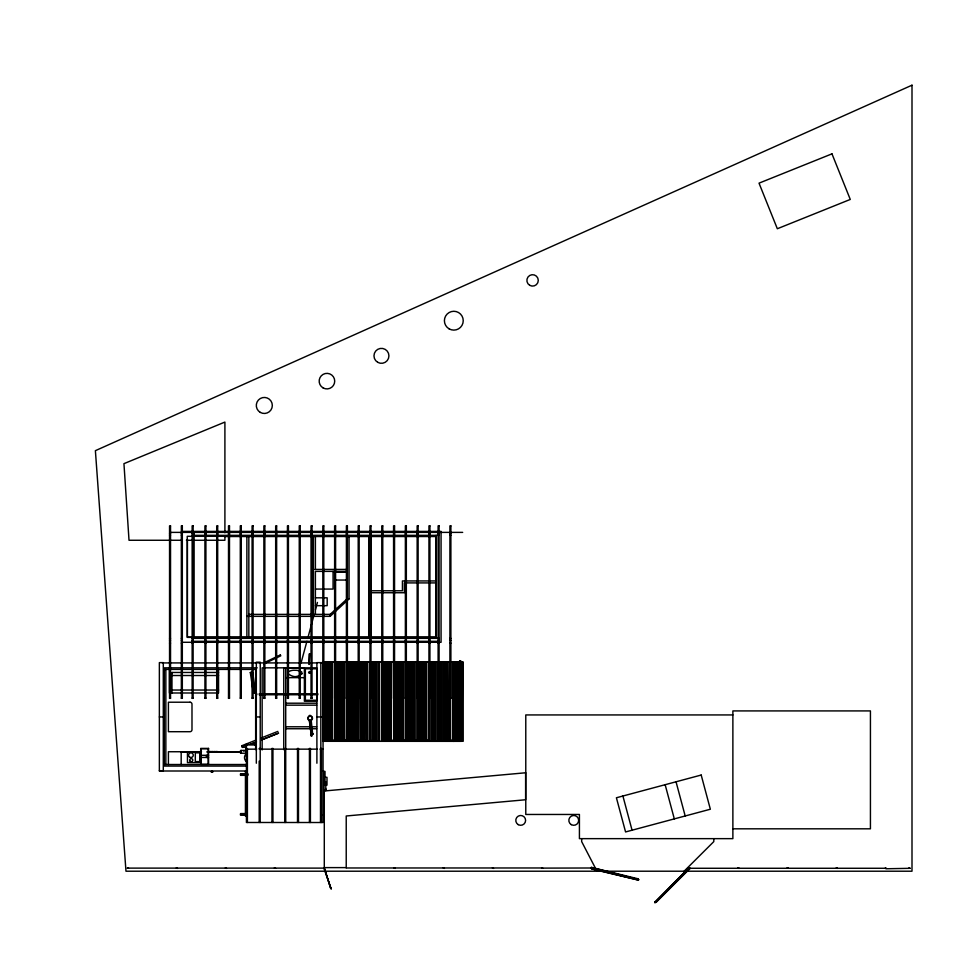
<?xml version="1.0" encoding="UTF-8"?>
<svg xmlns="http://www.w3.org/2000/svg" width="960" height="960" viewBox="0 0 960 960"><rect width="100%" height="100%" fill="white"/><g stroke="black" fill="none" stroke-linecap="round" stroke-linejoin="round"><path stroke-width="1.44" d="M309.684 654.024L309.084 664.476L309.156 653.988L311.052 654L310.008 653.952M246.588 745.86C244.572 749.484 236.796 745.2 246.864 745.716M590.676 867.996L591.408 867.408L638.976 879.696L590.676 867.996L541.572 868.116L542.748 868.116M128.532 868.116L127.356 868.116L324.024 868.116M310.584 734.892C312.312 738.432 312.768 732.42 310.776 734.7M690.108 868.272L689.124 867.708L654.84 902.82L690.108 868.272L885.588 868.272M886.488 868.332L885.348 868.032L885.924 868.764L909.048 868.332M637.704 879.912L637.968 878.772L591.408 867.408L591.66 868.98L637.704 879.912L591.768 868.716M301.056 662.916L306.912 641.316M307.692 638.436L313.932 615.396M315.492 609.636L317.436 602.436M242.748 747.336L242.052 745.644L255.84 740.172M254.88 745.104L255.948 742.44L254.88 745.128M541.584 867.972L346.224 867.972M170.1 692.988L170.1 675.516L171.972 672.468L218.556 672.468M242.136 745.716L242.46 747.48M310.032 672.876C308.58 668.568 309.216 676.032 309.852 671.496M301.992 673.692L301.752 671.964A12.024 12.024 0 0 0 295.056 670.284A10.452 10.452 0 0 0 288.324 671.904L288.276 673.776A12.384 12.384 0 0 0 295.056 676.668A11.364 11.364 0 0 0 301.86 673.812L301.86 673.812M684.108 871.212L713.796 841.608L713.796 838.644M246.876 616.344L330.132 616.344L349.056 598.896L349.056 536.304M248.844 614.376L330.132 614.376L347.088 598.896L349.056 598.896M324.36 868.62L323.7 867.648L331.296 889.116L330.9 888.012M310.836 720.528L309.372 720.756L311.1 734.256L311.784 734.232M311.22 720.528L312.648 734.112M261.336 737.916L277.896 731.4M251.004 744.072L256.512 741.888M262.032 739.692L278.568 733.128M250.74 744.216L256.284 742.02M261.828 739.824L278.448 733.224M312.996 734.04L311.304 734.292L309.468 720.744M461.292 662.028L463.212 661.956L463.212 741.264L460.26 741.348L323.16 741.312L323.496 662.028M311.436 734.16L312.396 734.028M250.296 672.552L252.636 672.408L255.66 692.616L254.7 692.76L253.332 692.76L250.296 672.552L252.636 672.408M253.332 692.76L255.66 692.616M311.76 735.996L310.776 735.588M312.36 734.04L313.032 734.004M358.908 662.028L355.056 662.028L355.104 741.324M372.804 741.324L372.804 662.028L376.62 662.028M390.516 741.324L390.516 662.028L392.136 661.956L394.32 662.028L394.092 741.3M443.58 662.028L447.432 662.028L447.684 741.324M443.82 662.028L444.036 741.312M454.092 741.336L453.336 741.312L453.288 662.028L451.416 661.956L449.484 662.028L449.532 741.324M331.68 741.324L331.908 661.992M349.392 741.324L349.608 661.992M367.536 741.276L367.308 661.992M385.236 741.276L385.02 661.992M325.548 662.028L329.4 662.028L329.364 741.324M341.208 662.028L337.356 662.028L337.392 741.324M343.248 662.028L347.112 662.028L347.064 741.324M355.728 662.004L355.92 741.288M360.96 662.028L364.812 662.028L364.764 741.324M372.996 662.004L370.956 662.028M378.66 662.028L382.512 662.028L382.476 741.324M388.38 741.324L388.38 662.028L386.496 661.956L384.564 662.028L384.612 741.324M396.372 662.028L399.756 662.004L399.768 741.312M406.08 741.324L406.08 662.028L404.196 661.956L402.264 662.028L402.312 741.324M411.984 741.324L411.984 662.028L410.1 661.956L408.168 662.028L408.408 741.324M414.072 662.028L417.924 662.028L417.888 741.324M423.828 662.028L419.976 662.028L420.024 741.324M429.684 741.324L429.684 662.028L427.8 661.956L425.88 662.028L425.916 741.324M441.54 662.028L437.676 662.028L437.724 741.324M459.24 662.028L455.388 662.028L455.424 741.324M373.428 741.3L373.62 661.992M391.14 741.3L391.332 661.992M335.256 741.324L335.256 662.028L333.372 661.956L331.452 662.028L331.5 741.324M449.484 662.016L447.684 662.028M462.432 661.968L462.144 741.288M323.748 662.028L325.308 662.028M329.652 662.028L331.2 662.028M337.104 662.028L335.556 662.028M341.448 662.028L343.008 662.028M347.352 662.028L348.912 662.028M354.816 662.028L353.256 662.028M359.16 662.028L360.708 662.028M365.064 662.028L366.612 662.028M376.86 662.028L378.42 662.028M382.764 662.028L384.324 662.028M390.216 662.028L388.668 662.028M394.572 662.028L396.12 662.028M400.464 662.028L402.024 662.028M406.368 662.028L407.928 662.028M412.272 662.028L413.832 662.028M419.724 662.028L418.176 662.028M425.628 662.028L424.08 662.028M429.972 662.028L431.532 662.028M437.436 662.028L435.876 662.028M441.78 662.028L443.34 662.028M449.232 662.028L448.944 741.348M453.588 662.028L455.136 662.028M459.48 662.028L461.04 662.028M360.708 741.336L360.42 662.052M310.524 715.44L309.324 715.44M425.112 662.04L425.328 741.348M352.968 741.324L352.968 662.028L351.084 661.956L349.152 662.028L349.2 741.324M370.668 741.324L370.668 662.028L368.784 661.956L366.864 662.028L366.9 741.324M374.424 661.968L374.688 741.264M435.588 741.324L435.588 662.028L433.704 661.956L431.784 662.028L431.82 741.324M350.82 741.264L351.084 661.968M398.028 741.264L398.292 661.968M182.328 531.396L441.06 531.396L441.06 642.288L182.328 642.288M170.532 532.38L462.672 532.38M169.548 533.364L170.532 533.364M181.344 533.364L182.328 533.364M192.144 533.364L194.112 533.364M204.924 533.364L205.908 533.364M216.708 533.364L217.692 533.364M228.504 533.364L229.488 533.364M240.288 533.364L241.272 533.364M252.084 533.364L253.068 533.364M263.868 533.364L264.852 533.364M275.664 533.364L276.648 533.364M287.448 533.364L288.432 533.364M299.244 533.364L300.228 533.364M311.028 533.364L312.012 533.364M322.824 533.364L323.808 533.364M334.62 533.364L335.592 533.364M346.404 533.364L347.388 533.364M358.2 533.364L359.172 533.364M369.984 533.364L370.968 533.364M381.78 533.364L382.764 533.364M393.564 533.364L394.548 533.364M405.36 533.364L406.344 533.364M417.144 533.364L418.128 533.364M428.94 533.364L429.924 533.364M438.108 533.364L439.092 533.364M449.904 533.364L450.888 533.364M169.548 535.224L170.532 535.224M181.344 535.224L182.328 535.224M192.144 535.224L193.128 535.224M204.924 535.224L205.908 535.224M216.708 535.224L217.692 535.224M228.504 535.224L229.488 535.224M240.288 535.224L241.272 535.224M252.084 535.224L253.068 535.224M263.868 535.224L264.852 535.224M275.664 535.224L276.648 535.224M287.448 535.224L288.432 535.224M299.244 535.224L300.228 535.224M311.028 535.224L312.012 535.224M322.824 535.224L323.808 535.224M334.62 535.224L335.592 535.224M346.404 535.224L347.388 535.224M358.2 535.224L359.172 535.224M369.984 535.224L370.968 535.224M381.78 535.224L382.764 535.224M393.564 535.224L394.548 535.224M405.36 535.224L406.344 535.224M417.144 535.224L418.128 535.224M428.94 535.224L429.924 535.224M438.108 535.224L439.092 535.224M449.904 535.224L450.888 535.224M194.112 535.332L439.092 535.332M436.152 536.304L187.236 536.304L187.236 637.368L436.152 637.368M224.856 536.508L435.948 536.508L435.948 637.176L187.428 637.176L187.428 539.472M181.944 540.264L129.012 540.264L123.948 463.656L224.904 422.076L224.904 532.776M186.396 540.264L224.904 540.264L224.904 535.776M314.892 569.424L347.088 569.424M347.088 571.38L315.396 571.38L315.396 614.376M334.68 572.184L346.788 572.184L346.788 580.044L334.68 580.044M436.152 580.944L402.432 580.944L402.432 590.772L370.668 590.772M436.152 582.912L404.388 582.912L404.388 592.74L370.668 592.74M315.396 589.068L333.072 589.068L333.072 571.38M315.396 597.816L327.18 597.816L327.18 605.676L315.396 605.676M169.548 638.352L170.532 638.352M181.344 638.352L182.328 638.352M192.144 638.352L439.092 638.352M449.904 638.352L450.888 638.352M169.548 640.32L170.532 640.32M181.344 640.32L182.328 640.32M192.144 640.32L193.128 640.32M204.924 640.32L205.908 640.32M216.708 640.32L217.692 640.32M228.504 640.32L229.488 640.32M240.288 640.32L241.272 640.32M252.084 640.32L253.068 640.32M263.868 640.32L264.852 640.32M275.664 640.32L276.648 640.32M287.448 640.32L288.432 640.32M299.244 640.32L300.228 640.32M311.028 640.32L312.012 640.32M322.824 640.32L323.808 640.32M334.62 640.32L335.592 640.32M346.404 640.32L347.388 640.32M358.2 640.32L359.172 640.32M369.984 640.32L370.968 640.32M381.78 640.32L382.764 640.32M393.564 640.32L394.548 640.32M405.36 640.32L406.344 640.32M417.144 640.32L418.128 640.32M428.94 640.32L429.924 640.32M438.108 640.32L439.092 640.32M449.904 640.32L450.888 640.32M192.144 641.304L439.092 641.304M169.548 643.164L170.532 643.212M181.344 643.212L182.328 643.164M192.144 643.212L193.128 643.164M204.924 643.164L205.908 643.212M216.708 643.164L217.692 643.212M228.504 643.212L229.488 643.212M240.288 643.164L241.272 643.212M252.084 643.164L253.068 643.212M263.868 643.164L264.852 643.212M275.664 643.164L276.648 643.212M287.448 643.212L288.432 643.164M299.244 643.164L300.228 643.212M311.028 643.164L312.012 643.212M322.824 643.212L323.808 643.164M334.62 643.164L335.592 643.212M346.404 643.164L347.388 643.212M358.2 643.212L359.172 643.164M369.984 643.164L370.968 643.212M381.78 643.164L382.764 643.212M393.564 643.212L394.548 643.164M405.36 643.164L406.344 643.212M417.144 643.212L418.128 643.164M428.94 643.164L429.924 643.212M438.108 643.212L439.092 643.164M449.904 643.212L450.888 643.164M323.052 661.956L460.584 661.932M256.164 662.292L260.412 662.292M322.956 662.628L316.896 662.628L316.896 763.236M162.336 662.916L256.788 662.916M259.068 662.916L317.232 662.916M320.28 662.916L322.668 662.916M257.22 667.836L164.28 667.836L164.28 766.08L246.732 766.08M316.764 667.836L262.14 667.836L262.14 749.94M164.28 669.408L255.648 669.408M170.1 675.516L218.556 675.516M285.72 677.652L304.38 677.652M171.972 690.036L218.556 690.036M259.2 693.768L317.88 693.768M259.2 694.752L317.88 694.752M169.548 698.124L170.532 698.124M181.344 698.124L182.328 698.124M192.144 698.124L193.128 698.124M204.924 698.124L205.908 698.124M216.708 698.124L217.692 698.124M228.504 698.124L229.488 698.124M240.288 698.124L241.272 698.124M252.084 698.124L253.068 698.124M263.868 698.124L264.852 698.124M275.664 698.124L276.648 698.124M287.448 698.124L288.432 698.124M299.244 698.124L300.228 698.124M311.028 698.124L312.012 698.124M322.824 698.124L323.808 698.124M334.62 698.124L335.592 698.124M346.404 698.124L347.388 698.124M358.2 698.124L359.172 698.124M369.984 698.124L370.968 698.124M381.78 698.124L382.764 698.124M393.564 698.124L394.548 698.124M405.36 698.124L406.344 698.124M417.144 698.124L418.128 698.124M428.94 698.124L429.924 698.124M438.108 698.124L439.092 698.124M449.904 698.124L450.888 698.124M316.764 701.232L304.38 701.232L304.38 667.836M285.72 703.2L316.668 703.2M285.72 705.168L316.668 705.168M732.876 714.936L525.78 714.936L525.78 814.464L579.42 814.464L579.42 838.644L732.876 838.644L732.876 710.916L870.432 710.916L870.432 828.816L732.876 828.816M159.36 716.952L163.296 716.952M256.32 716.952L260.256 716.952M316.896 716.952L320.832 716.952M321.372 716.952L322.332 716.952M323.052 721.872L324.036 721.872M323.052 723.84L324.036 723.84M285.72 726.78L316.668 726.78M285.72 728.748L316.668 728.748M323.052 740.256L329.028 740.268M332.028 740.268L335.016 740.256M338.004 740.268L340.992 740.256M343.98 740.268L346.968 740.268M349.956 740.268L352.956 740.268M355.944 740.268L358.932 740.268M361.92 740.256L364.908 740.268M372.384 740.268L375.372 740.268M390.324 740.268L399.288 740.256M402.276 740.256L405.276 740.268M408.264 740.268L411.252 740.268M414.24 740.268L417.228 740.268M420.216 740.256L423.216 740.268M426.204 740.268L429.192 740.256M432.18 740.256L435.168 740.268M438.156 740.268L441.144 740.256M444.144 740.268L447.132 740.256M450.12 740.256L453.108 740.268M456.096 740.256L459.084 740.268M255.648 744.468L245.832 744.468L245.832 751.74M245.832 744.756L255.648 744.756M259.188 748.44L260.172 748.44M285.72 748.44L284.736 748.44L284.736 822.48M246.42 749.184L256.728 749.148M259.188 749.148L317.16 749.148M320.112 749.184L323.052 749.148M247.404 750.468L240.516 750.468L240.516 753.228L247.404 753.228M208.332 751.548L209.628 751.548M210.24 751.548L211.536 751.548M212.088 751.548L213.384 751.548M214.14 751.548L215.436 751.548M216.096 751.548L217.392 751.548M201.492 751.74L168.408 751.74L168.408 764.508M207.3 751.74L241.344 751.74M207.348 751.932L218.04 751.74M218.904 752.004L241.344 752.004M181.176 752.076L201.216 752.076M207.12 752.076L241.344 752.076M200.7 755.304L208.56 755.304M246.42 756.408L247.404 756.408M200.7 757.464L208.56 757.464M201.216 762.6L187.464 762.6L187.464 752.076M164.28 764.508L246.876 764.508M159.36 770.7L163.296 770.7L163.296 662.628L159.36 662.628L159.36 771L247.164 771M246.42 771.096L245.436 771.096L245.436 816.144L246.42 816.144M323.052 771.096L324.036 771.096L324.036 816.144M210.984 771.84L213.072 771.84M247.896 773.76L240.516 773.76L240.516 775.332L247.896 775.332M240.516 774.552L247.896 774.552M325.02 777.288L326.988 777.288L326.988 785.148L325.02 785.148L325.02 771.384M246.42 786.324L247.2 786.324M246.42 787.104L247.2 787.104M246.42 799.44L247.2 799.44M246.42 800.232L247.2 800.232M246.42 812.016L247.2 812.016M246.42 812.808L247.2 812.808M247.2 813.588L240.516 813.588L240.516 815.16L247.2 815.16M240.516 814.38L246.516 814.38M323.052 815.16L324.036 815.16M246.42 816.024L247.404 816.024M434.232 661.968L434.232 741.264L433.704 661.968M429.06 661.98L428.868 741.288M411.168 661.992L411.168 741.288L411.36 661.98M393.648 741.276L393.456 661.992M399.552 661.98L400.224 662.028L400.176 741.324M364.584 662.004L364.356 741.312M346.872 662.004L346.656 741.312M309.18 673.104L308.568 672.48M597 871.212L581.664 841.608L581.664 838.644M676.032 781.788L685.188 815.976M665.148 784.704L674.316 818.892M622.908 796.02L632.064 830.208M251.268 672.408L254.292 692.616M461.736 661.992L461.736 741.312M461.328 662.028L461.328 741.324M460.74 662.052L460.74 741.348M459.192 662.028L459.192 741.324M458.772 661.992L458.784 741.312M458.34 661.992L458.376 741.288M458.088 661.98L458.088 741.276M457.836 661.968L457.836 741.264M457.572 661.968L457.572 741.264M457.308 661.968L457.308 741.264M456.252 661.992L456.252 741.288M455.832 661.992L455.832 741.312M454.836 662.052L454.836 741.348M452.868 661.992L452.88 741.312M452.472 661.992L452.472 741.288M450.348 661.992L450.348 741.288M449.94 661.992L449.94 741.312M446.976 661.992L446.988 741.312M446.532 661.992L446.58 741.288M446.28 661.98L446.28 741.276M446.028 661.968L446.028 741.264M445.776 661.968L445.776 741.264M445.512 661.968L445.512 741.264M444.444 661.992L444.444 741.288M443.628 662.028L443.628 741.324M443.04 662.052L443.04 741.348M441.492 662.028L441.492 741.324M441.072 661.992L441.084 741.312M440.676 661.992L440.676 741.288M439.944 661.932L439.944 740.256M438.54 661.992L438.54 741.288M438.132 661.992L438.132 741.312M437.136 662.052L437.136 741.348M436.152 535.332L436.152 638.352M435.168 661.992L435.18 741.312M434.724 661.992L434.772 741.288M434.484 661.98L434.484 741.276M433.968 661.968L433.968 741.264M432.636 661.992L432.636 741.288M432.228 661.992L432.228 741.312M431.232 662.052L431.232 741.348M429.264 661.992L429.276 741.312M426.732 661.992L426.732 741.288M426.324 661.992L426.324 741.312M423.78 662.028L423.78 741.324M423.36 661.992L423.372 741.312M422.964 661.992L422.964 741.288M422.928 661.992L422.928 741.288M422.676 661.98L422.676 741.276M422.424 661.968L422.424 741.264M422.16 661.968L422.16 741.264M421.908 661.968L421.908 741.264M420.84 661.992L420.84 741.288M420.432 661.992L420.432 741.312M419.436 662.052L419.436 741.348M417.468 661.992L417.48 741.312M417.072 661.992L417.072 741.288M414.936 661.992L414.936 741.288M414.528 661.992L414.528 741.312M414.12 662.028L414.12 741.324M413.532 662.052L413.532 741.348M411.564 661.992L411.576 741.312M410.88 661.98L410.88 741.276M410.616 661.968L410.616 741.264M410.364 741.264L410.1 661.968L410.1 741.264M409.032 661.992L409.032 741.288M408.624 661.992L408.624 741.312M407.628 662.052L407.628 741.348M405.66 661.992L405.672 741.312M405.264 661.992L405.264 741.288M403.128 661.992L403.128 741.288M402.72 661.992L402.72 741.312M401.724 662.052L401.724 741.348M399.072 661.98L399.072 741.276M398.82 741.264L398.556 661.956L398.556 741.264M397.224 661.992L397.224 741.288M396.816 661.992L396.816 741.312M396.408 662.028L396.408 741.324M395.82 662.052L395.82 741.348M393.852 661.992L393.864 741.312M390.924 661.992L390.924 741.312M389.928 662.052L389.928 741.348M387.96 661.992L387.972 741.312M387.564 661.992L387.564 741.288M387.516 661.992L387.516 741.288M387.264 661.98L387.264 741.276M387.012 661.968L387.012 741.264M386.76 661.968L386.76 741.264L386.496 661.968M385.428 661.992L385.428 741.288M384.024 662.052L384.024 741.348M382.056 661.992L382.068 741.312M381.66 661.992L381.66 741.288M379.524 661.992L379.524 741.288M379.116 661.992L379.116 741.312M378.708 662.028L378.708 741.324M378.12 662.052L378.12 741.348M376.572 662.028L376.572 741.324M376.152 661.992L376.164 741.312M375.468 661.98L375.468 741.276M375.216 661.968L375.216 741.264M374.952 661.968L374.952 741.264M374.148 661.932L374.148 740.256M373.212 661.992L373.212 741.312M372.216 662.052L372.216 741.348M370.668 536.304L370.668 637.368M370.248 661.992L370.26 741.312M369.852 661.992L369.852 741.288M368.712 536.304L368.712 637.368M367.716 661.992L367.716 741.288M366.312 662.052L366.312 741.348M363.66 661.98L363.66 741.276M363.408 661.968L363.408 741.264M363.144 661.968L363.144 741.264M362.88 661.968L362.88 741.264M361.824 661.992L361.824 741.288M361.416 661.992L361.416 741.312M361.008 662.028L361.008 741.324M358.872 662.028L358.872 741.324M358.452 661.992L358.464 741.312M358.056 661.992L358.056 741.288M357.444 661.932L357.444 740.256M356.46 661.932L356.46 740.256M355.512 661.992L355.512 741.312M354.516 662.052L354.516 741.348M352.548 661.992L352.56 741.312M352.152 661.992L352.152 741.288M352.104 661.992L352.104 741.288M351.864 661.98L351.864 741.276M351.6 661.968L351.6 741.264M351.348 661.968L351.348 741.264M350.016 661.992L350.016 741.288M348.612 662.052L348.612 741.348M347.088 536.304L347.088 598.896M346.248 661.992L346.248 741.288M344.112 661.992L344.112 741.288M343.704 661.992L343.704 741.312M343.296 662.028L343.296 741.324M342.708 662.052L342.708 741.348M341.16 662.028L341.16 741.324M340.74 661.992L340.752 741.312M340.056 661.98L340.056 741.276L339.756 661.932M339.54 661.968L339.54 741.264M339.276 661.968L339.276 741.264M338.208 661.992L338.208 741.288M337.8 661.992L337.8 741.312M336.804 662.052L336.804 741.348M334.836 661.992L334.848 741.312M334.44 661.992L334.44 741.288M332.316 661.992L332.316 741.288M330.912 662.052L330.912 741.348M330.132 614.376L330.132 616.344M328.944 661.992L328.956 741.312M328.248 741.276L327.996 661.956L327.996 741.264M327.744 661.968L327.744 741.264M327.48 661.968L327.48 741.264M326.412 661.992L326.412 741.288M326.004 661.992L326.004 741.312M325.8 781.956L325.8 789.816M325.596 662.028L325.596 741.324M325.008 662.052L325.008 741.348M323.46 662.028L323.46 741.324M323.052 696.816L323.052 822.516L246.42 822.48L246.42 748.44L247.404 748.44L247.404 822.48M321.48 822.48L321.48 748.44L320.496 748.44L320.496 822.48M320.832 662.628L320.832 763.236M315.396 536.304L315.396 569.424M313.428 536.304L313.428 616.344M310.416 822.48L310.416 748.44L309.432 748.44L309.432 822.48M302.916 667.836L287.196 667.836M298.488 822.48L298.488 748.44L297.504 748.44L297.504 822.48M285.72 667.836L285.72 822.48M283.752 667.836L283.752 749.712M272.94 822.48L272.94 748.44L271.968 748.44L271.968 822.48M260.172 822.48L260.256 662.628L256.32 662.628L256.32 763.236M259.704 693.768L259.704 694.752M259.188 761.112L259.188 822.48M256.752 693.768L256.752 694.752M255.648 667.836L255.648 749.652M248.844 536.304L248.844 637.368M246.876 536.304L246.876 637.368M246.612 750.468L246.612 751.26M246.048 744.756L246.048 751.764M243.96 750.468L243.96 751.26M241.308 750.468L241.308 753.228M218.556 669.408L218.556 692.988L169.428 692.988L169.428 669.408M212.292 771L212.292 771.84M211.764 771L211.764 771.84M208.2 764.148L208.2 748.74L201.024 748.74L201.024 764.148M206.4 755.304L206.4 757.464M195.924 752.244L191.664 752.244M194.112 532.38L194.112 638.352M181.176 751.74L181.176 764.508M171.972 672.468L171.972 692.988M165.852 669.408L165.852 764.508M246.72 761.928A5.268 5.268 0 0 1 246.204 753.708M637.824 879.42C638.088 881.304 638.928 877.872 637.824 879.42M176.4 867.972L177.48 868.416L176.46 867.828M225.42 867.972L226.5 868.416L225.48 867.828M274.44 867.972L275.58 868.272L274.5 867.828M325.044 789.66C326.004 792.66 327.384 787.536 325.044 789.66M394.212 867.972L395.292 868.416L394.272 867.828M443.34 867.972L444.42 868.416L443.4 867.828M492.468 867.972L493.548 868.416L492.516 867.828M655.848 902.4L654.84 901.98L655.848 902.4M688.968 867.972L689.952 868.536L688.968 867.972M738.096 867.972L739.176 868.416L738.156 867.828M787.224 867.972L788.364 868.272L787.224 867.972M836.352 867.972L837.432 868.416L836.412 867.828M909.168 867.972L910.248 868.416L909.228 867.828M688.704 868.068L655.272 901.56L656.1 902.388L689.532 868.896L688.704 868.068M280.344 654.936L263.688 662.916L264.12 663.804L280.776 655.824L280.344 654.936M912 85.188L95.388 450.672L125.976 871.212L912 871.212L912 85.188M831.972 153.852L759.024 183.156L777.336 228.744L850.272 199.44L831.972 153.852M324.468 868.524L330.648 888.18L324.468 868.524M701.196 775.044L616.404 797.76L625.572 831.948L710.352 809.232L701.196 775.044M525.612 772.776L324.288 790.992L324.288 867.612L346.224 867.612L346.224 815.988L525.612 799.752L525.612 772.776M170.532 525.864L169.548 525.864L169.548 698.328L170.532 698.328L170.532 525.864M182.328 525.864L181.344 525.864L181.344 698.328L182.328 698.328L182.328 525.864M193.128 525.864L192.144 525.864L192.144 698.328L193.128 698.328L193.128 525.864M205.908 525.864L204.924 525.864L204.924 698.328L205.908 698.328L205.908 525.864M217.692 525.864L216.708 525.864L216.708 698.328L217.692 698.328L217.692 525.864M229.488 525.864L228.504 525.864L228.504 698.328L229.488 698.328L229.488 525.864M241.272 525.864L240.288 525.864L240.288 698.328L241.272 698.328L241.272 525.864M253.068 525.864L252.084 525.864L252.084 698.328L253.068 698.328L253.068 525.864M264.852 525.864L263.868 525.864L263.868 698.328L264.852 698.328L264.852 525.864M276.648 525.864L275.664 525.864L275.664 698.328L276.648 698.328L276.648 525.864M288.432 525.864L287.448 525.864L287.448 698.328L288.432 698.328L288.432 525.864M300.228 525.864L299.244 525.864L299.244 698.328L300.228 698.328L300.228 525.864M312.012 525.864L311.028 525.864L311.028 698.328L312.012 698.328L312.012 525.864M323.808 525.864L322.824 525.864L322.824 698.328L323.808 698.328L323.808 525.864M335.592 525.864L334.62 525.864L334.62 698.328L335.592 698.328L335.592 525.864M347.388 525.864L346.404 525.864L346.404 698.328L347.388 698.328L347.388 525.864M359.172 525.864L358.2 525.864L358.2 698.328L359.172 698.328L359.172 525.864M370.968 525.864L369.984 525.864L369.984 698.328L370.968 698.328L370.968 525.864M382.764 525.864L381.78 525.864L381.78 698.328L382.764 698.328L382.764 525.864M394.548 525.864L393.564 525.864L393.564 698.328L394.548 698.328L394.548 525.864M406.344 525.864L405.36 525.864L405.36 698.328L406.344 698.328L406.344 525.864M418.128 525.864L417.144 525.864L417.144 698.328L418.128 698.328L418.128 525.864M429.924 525.864L428.94 525.864L428.94 698.328L429.924 698.328L429.924 525.864M439.092 525.864L438.108 525.864L438.108 698.328L439.092 698.328L439.092 525.864M450.888 525.864L449.904 525.864L449.904 698.328L450.888 698.328L450.888 525.864M460.584 660.708L459.6 660.96L460.584 660.708M317.16 668.808L305.364 668.808L305.364 700.26L317.16 700.26L317.16 668.808M190.02 702.216L168.408 702.216L168.408 731.7L190.02 731.7A1.968 1.968 0 0 0 191.988 729.732L191.988 704.184A1.968 1.968 0 0 0 190.02 702.216M208.56 748.404L200.7 748.404L200.7 764.364L208.56 764.364L208.56 748.404M199.728 752.844L195.312 752.844L195.312 761.604L199.728 761.604L199.728 752.844M399.36 741.288L399.36 661.992L399.312 741.288M375.756 741.288L375.756 661.992L375.708 741.288M363.948 741.288L363.948 661.992L363.912 741.288M340.344 741.288L340.344 661.992L340.296 741.288M328.536 741.288L328.536 661.992L328.5 741.288M529.728 285.336A5.7 5.7 0 0 0 538.284 280.392A5.7 5.7 0 0 0 529.728 275.46A5.7 5.7 0 0 0 529.728 285.336M260.304 412.404A8.016 8.016 0 0 0 272.328 405.468A8.016 8.016 0 0 0 260.304 398.52A8.016 8.016 0 0 0 260.304 412.404M323.052 387.876A7.776 7.776 0 0 0 334.716 381.132A7.776 7.776 0 0 0 323.052 374.4A7.776 7.776 0 0 0 323.052 387.876M377.712 362.328A7.488 7.488 0 0 0 388.932 355.848A7.488 7.488 0 0 0 377.712 349.356A7.488 7.488 0 0 0 377.712 362.328M449.112 328.848A9.408 9.408 0 0 0 463.236 320.7A9.408 9.408 0 0 0 449.112 312.54A9.408 9.408 0 0 0 449.112 328.848M189.528 757.032A2.34 2.34 0 0 0 193.26 755.448A2.34 2.34 0 0 0 190.032 753.012A2.34 2.34 0 0 0 189.528 757.032M190.188 761.244A1.536 1.536 0 0 0 192.744 760.524A1.536 1.536 0 0 0 190.848 758.664A1.536 1.536 0 0 0 190.188 761.244M308.988 720.3A2.364 2.364 0 0 0 312.516 718.26A2.364 2.364 0 0 0 308.988 716.208A2.364 2.364 0 0 0 308.988 720.3M308.724 719.7A2.04 2.04 0 0 0 312.132 718.776A2.04 2.04 0 0 0 309.636 716.292A2.04 2.04 0 0 0 308.724 719.7M571.296 824.64A4.908 4.908 0 0 0 578.664 820.392A4.908 4.908 0 0 0 571.296 816.132A4.908 4.908 0 0 0 571.296 824.64M518.244 824.64A4.908 4.908 0 0 0 525.612 820.392A4.908 4.908 0 0 0 518.244 816.132A4.908 4.908 0 0 0 518.244 824.64"/></g></svg>
